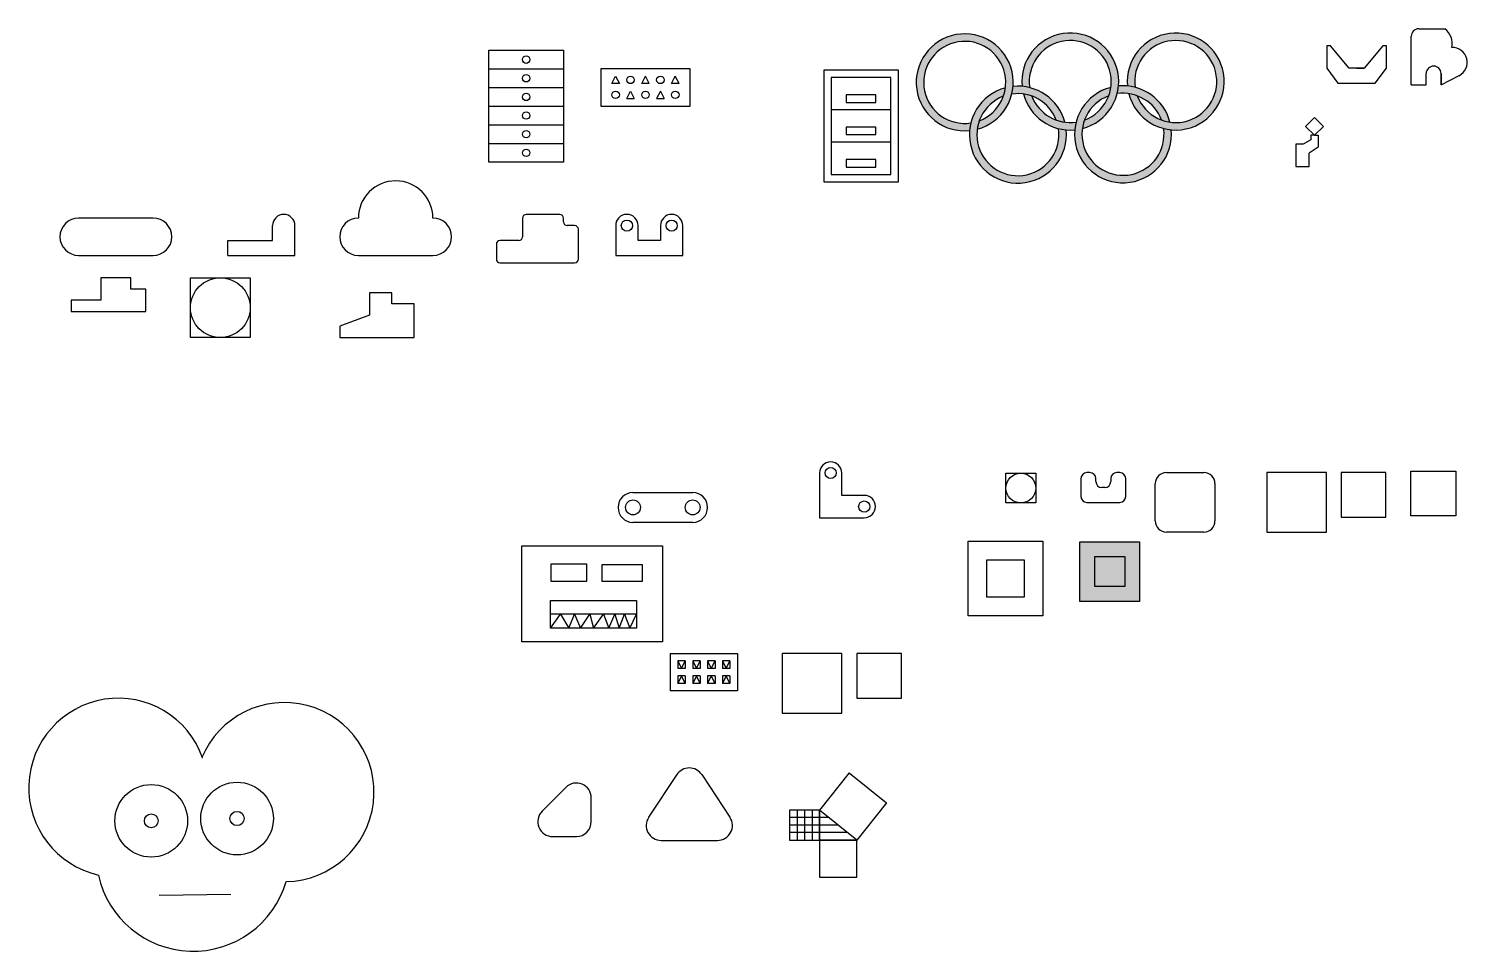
# Model space of a CAD drawing. Header units: millimetres. Extents: x 33 to 1962, y 67 to 1304.
import ezdxf

# ---------------------------------------------------------------- set-up
doc = ezdxf.new("R2010")
doc.units = ezdxf.units.MM

msp = doc.modelspace()

# ---------------------------------------------------------------- hatches: boundary and pattern name
at = {"true_color": 0x5107f7}
h = msp.add_hatch(color=180, dxfattribs=at)
h.dxf.hatch_style = 1
h.paths.add_polyline_path([(1294.4, 1167.4, -0.040186), (1296.1, 1177.7, -18.691127), (1307.5, 1180.6, 0.053501), (1304.7, 1169.2, 24.884559)])
at = {"true_color": 0x000000}
h = msp.add_hatch(color=18, dxfattribs=at)
h.dxf.hatch_style = 1
h.paths.add_polyline_path([(1448.6, 1181.6, 0.053501), (1445.7, 1170.2, 2.173847), (1364.7, 1226.7, -0.040186), (1375, 1225, -2.099905)])
h.paths.add_polyline_path([(1378, 1213.6, 0.053501), (1366.6, 1216.4, 0.365961), (1435.4, 1168.4, -0.040186), (1437.2, 1178.7, -0.350967)])
h = msp.add_hatch(color=18, dxfattribs=at)
h.dxf.hatch_style = 1
h.paths.add_polyline_path([(1364.7, 1226.7, -0.040186), (1375, 1225, -2.099905), (1448.6, 1181.6, 0.053501), (1445.7, 1170.2, 2.173847)])
at = {"true_color": 0xf91221}
h = msp.add_hatch(color=240, dxfattribs=at)
h.dxf.hatch_style = 1
h.paths.add_polyline_path([(1519.3, 1214, 0.053501), (1507.9, 1216.9, 24.884559), (1506.1, 1227.1, -0.040186), (1516.4, 1225.3, -18.691127)])
at = {"true_color": 0xeaf06c}
h = msp.add_hatch(color=61, dxfattribs=at)
h.dxf.hatch_style = 1
h.paths.add_polyline_path([(1352.6, 1226.6, -0.040186), (1350.9, 1216.3, -0.353358), (1410.6, 1181.4, 0.053501), (1422, 1178.6, 0.368375)])
h.paths.add_polyline_path([(1339.6, 1213.3, 0.053501), (1342.4, 1224.7, 2.161722), (1423.9, 1168.4, -0.040186), (1413.6, 1170.1, -2.088448)])
at = {"true_color": 0x11ee46}
h = msp.add_hatch(color=100, dxfattribs=at)
h.dxf.hatch_style = 1
h.paths.add_polyline_path([(1564.8, 1168.4, -0.040186), (1554.6, 1170.2, -2.090673), (1481, 1214, 0.053501), (1483.9, 1225.3, 2.164077)])
h.paths.add_polyline_path([(1494.1, 1227.1, -0.040186), (1492.3, 1216.9, -0.352892), (1551.7, 1181.6, 0.053501), (1563, 1178.7, 0.367904)])
h = msp.add_hatch(color=7)
h.dxf.hatch_style = 1
h.set_gradient(color1=(205, 32, 39), color2=(0, 0, 0), rotation=359, tint=1, name='INVSPHERICAL')
h.paths.add_polyline_path([(1502.4, 596.3), (1462.4, 596.3), (1462.4, 556.3), (1502.4, 556.3)], flags=0)
h.paths.add_polyline_path([(1442.4, 616.3), (1442.4, 536.3), (1522.4, 536.3), (1522.4, 616.3)])
h.paths.add_polyline_path([(1502.4, 596.3), (1502.4, 556.3), (1462.4, 556.3), (1462.4, 596.3)], flags=16)
h = msp.add_hatch(color=7)
h.dxf.hatch_style = 1
h.set_gradient(color1=(205, 32, 39), color2=(0, 0, 0), rotation=359, tint=1, name='INVSPHERICAL')
h.paths.add_polyline_path([(1462.4, 596.3), (1462.4, 556.3), (1502.4, 556.3), (1502.4, 596.3)])

# ---------------------------------------------------------------- linework, layer by layer
at = {"color": 7}
for p, q in [((1886.5, 1228.8), (1886.5, 1293.8)), ((1896.5, 1303.8), (1916.5, 1303.8)), ((1916.5, 1303.8), (1931.5, 1303.8)), ((1931.5, 1303.8), (1931.5, 1303.8)), ((650, 1275), (750, 1275)), ((650, 1250), (650, 1275)), ((750, 1275), (750, 1250)), ((1778.2, 1281), (1773.2, 1281)), ((1773.2, 1281), (1773.2, 1251)), ((1803.2, 1251), (1778.2, 1281)), ((1848.2, 1281), (1823.2, 1251)), ((1853.2, 1281), (1848.2, 1281)), ((1853.2, 1251), (1853.2, 1281)), ((650, 1250), (750, 1250)), ((650, 1225), (650, 1250)), ((750, 1250), (750, 1225)), ((799.9, 1250.3), (799.9, 1200.3)), ((919.9, 1250.3), (799.9, 1250.3)), ((814.9, 1230.3), (819.9, 1240.3)), ((819.9, 1240.3), (824.9, 1230.3)), ((854.9, 1230.3), (859.9, 1240.3)), ((864.9, 1230.3), (859.9, 1240.3)), ((894.9, 1230.3), (899.9, 1240.3)), ((904.9, 1230.3), (899.9, 1240.3)), ((919.9, 1200.3), (919.9, 1250.3)), ((1098.9, 1248.5), (1098.9, 1098.5)), ((1198.9, 1248.5), (1098.9, 1248.5)), ((1188.9, 1238.5), (1108.9, 1238.5)), ((1108.9, 1238.5), (1108.9, 1108.5)), ((1188.9, 1108.5), (1188.9, 1238.5)), ((1198.9, 1098.5), (1198.9, 1248.5)), ((1773.2, 1251), (1788.2, 1231)), ((1823.2, 1251), (1803.2, 1251)), ((1813.2, 1251), (1823.2, 1251)), ((1838.2, 1231), (1853.2, 1251)), ((1906.5, 1228.8), (1906.5, 1243.8)), ((1926.5, 1243.8), (1926.5, 1228.8)), ((1926.5, 1228.8), (1926.5, 1243.8)), ((1926.5, 1228.8), (1950.6, 1241)), ((650, 1225), (750, 1225)), ((650, 1200), (650, 1225)), ((750, 1225), (750, 1200)), ((824.9, 1230.3), (814.9, 1230.3)), ((834.9, 1210.3), (839.9, 1220.3)), ((839.9, 1220.3), (844.9, 1210.3)), ((864.9, 1230.3), (854.9, 1230.3)), ((879.9, 1220.3), (874.9, 1210.3)), ((879.9, 1220.3), (884.9, 1210.3)), ((904.9, 1230.3), (894.9, 1230.3)), ((1168.9, 1215.2), (1128.9, 1215.2)), ((1128.9, 1215.2), (1128.9, 1205.2)), ((1168.9, 1205.2), (1168.9, 1215.2)), ((1788.2, 1231), (1838.2, 1231)), ((1886.5, 1228.8), (1906.5, 1228.8)), ((1886.5, 1228.8), (1906.5, 1228.8)), ((650, 1200), (750, 1200)), ((650, 1175), (650, 1200)), ((750, 1200), (750, 1175)), ((799.9, 1200.3), (919.9, 1200.3)), ((834.9, 1210.3), (844.9, 1210.3)), ((874.9, 1210.3), (884.9, 1210.3)), ((1128.9, 1205.2), (1148.9, 1205.2)), ((1148.9, 1205.2), (1168.9, 1205.2)), ((1188.9, 1195.2), (1108.9, 1195.2)), ((1756.7, 1185), (1744.7, 1173)), ((1756.7, 1185), (1768.7, 1173)), ((650, 1175), (750, 1175)), ((650, 1150), (650, 1175)), ((750, 1175), (750, 1150)), ((1168.9, 1171.9), (1128.9, 1171.9)), ((1128.9, 1171.9), (1128.9, 1161.9)), ((1128.9, 1161.9), (1148.9, 1161.9)), ((1148.9, 1161.9), (1168.9, 1161.9)), ((1168.9, 1161.9), (1168.9, 1171.9)), ((1756.7, 1161), (1744.7, 1173)), ((1756.7, 1161), (1751.7, 1161)), ((1751.7, 1161), (1751.7, 1155)), ((1768.7, 1173), (1756.7, 1161)), ((1756.7, 1161), (1761.7, 1161)), ((1761.7, 1161), (1761.7, 1145)), ((650, 1150), (750, 1150)), ((650, 1125), (650, 1150)), ((750, 1150), (750, 1125)), ((1188.9, 1151.9), (1108.9, 1151.9)), ((1741.7, 1149), (1731.7, 1149)), ((1731.7, 1149), (1731.7, 1119)), ((1751.7, 1155), (1741.7, 1149)), ((1761.7, 1145), (1749.7, 1137)), ((750, 1125), (650, 1125)), ((1168.9, 1128.5), (1128.9, 1128.5)), ((1128.9, 1128.5), (1128.9, 1118.5)), ((1128.9, 1118.5), (1148.9, 1118.5)), ((1148.9, 1118.5), (1168.9, 1118.5)), ((1168.9, 1118.5), (1168.9, 1128.5)), ((1731.7, 1119), (1749.7, 1119)), ((1749.7, 1119), (1749.7, 1137)), ((1108.9, 1108.5), (1188.9, 1108.5)), ((1098.9, 1098.5), (1198.9, 1098.5)), ((200, 1050), (100, 1050)), ((695, 1050), (695, 1025)), ((745, 1055), (700, 1055)), ((750, 1045), (750, 1050)), ((360, 1020), (360, 1040)), ((390, 1000), (390, 1040)), ((765, 1040), (755, 1040)), ((770, 995), (770, 1035)), ((820, 1040), (820, 1020)), ((850, 1020), (850, 1040)), ((880, 1040), (880, 1020)), ((910, 1000), (910, 1040)), ((300, 1000), (300, 1020)), ((300, 1020), (360, 1020)), ((660, 1015), (660, 995)), ((690, 1020), (665, 1020)), ((820, 1020), (820, 1000)), ((880, 1020), (850, 1020)), ((100, 1000), (200, 1000)), ((300, 1000), (390, 1000)), ((475, 1000), (575, 1000)), ((665, 990), (765, 990)), ((820, 1000), (910, 1000)), ((170, 970), (130, 970)), ((130, 970), (130, 940)), ((170, 955), (170, 970)), ((190, 955), (170, 955)), ((190, 925), (190, 955)), ((520, 950), (490, 950)), ((490, 950), (490, 920)), ((520, 935), (520, 950)), ((90, 940), (90, 925)), ((130, 940), (90, 940)), ((550, 935), (520, 935)), ((550, 890), (550, 935)), ((90, 925), (190, 925)), ((490, 920), (450, 905)), ((450, 905), (450, 890)), ((450, 890), (550, 890)), ((1093.2, 708.4), (1093.2, 648.4)), ((1123.2, 678.4), (1123.2, 708.4)), ((1443.7, 700.9), (1443.7, 676.9)), ((1455.7, 708.9), (1451.7, 708.9)), ((1463.7, 696.9), (1463.7, 700.9)), ((1483.7, 700.9), (1483.7, 696.9)), ((1495.7, 708.9), (1491.7, 708.9)), ((1503.7, 676.9), (1503.7, 700.9)), ((1558.4, 709.1), (1608.4, 709.1)), ((1693, 708.9), (1693, 628.9)), ((1773, 708.9), (1693, 708.9)), ((1773, 628.9), (1773, 708.9)), ((1792.6, 709.1), (1792.6, 649.1)), ((1852.6, 709.1), (1792.6, 709.1)), ((1852.6, 649.1), (1852.6, 709.1)), ((843.2, 682.2), (923.2, 682.2)), ((1153.2, 678.4), (1123.2, 678.4)), ((1475.7, 688.9), (1471.7, 688.9)), ((1543.4, 644.1), (1543.4, 694.1)), ((1623.4, 694.1), (1623.4, 644.1)), ((1451.7, 668.9), (1495.7, 668.9)), ((923.2, 642.2), (843.2, 642.2)), ((1093.2, 648.4), (1153.2, 648.4)), ((1792.6, 649.1), (1852.6, 649.1)), ((1608.4, 629.1), (1558.4, 629.1)), ((1693, 628.9), (1773, 628.9)), ((848.1, 519), (732.8, 519)), ((732.8, 500.6), (746, 519)), ((746, 519), (757.1, 500.6)), ((757.1, 500.6), (764.7, 519)), ((764.7, 519), (772.7, 500.6)), ((772.7, 500.6), (785.2, 519)), ((785.2, 519), (790.4, 500.6)), ((790.4, 500.6), (803.6, 519)), ((803.6, 519), (810.9, 500.6)), ((810.9, 500.6), (818.9, 519)), ((818.9, 519), (824.7, 500.6)), ((824.7, 500.6), (831.7, 519)), ((831.7, 519), (838.8, 500.6)), ((838.8, 500.6), (848.1, 519))]:
    msp.add_line(p, q, dxfattribs=at)
for p, q in [((893.2, 466.4), (893.2, 416.4)), ((1043.2, 466.4), (1043.2, 386.4)), ((1123.2, 466.4), (1043.2, 466.4)), ((1123.2, 386.4), (1123.2, 466.4)), ((1143.2, 466.4), (1143.2, 406.4)), ((1203.2, 466.4), (1143.2, 466.4)), ((1203.2, 406.4), (1203.2, 466.4)), ((903.2, 456.4), (903.2, 446.4)), ((913.2, 456.4), (903.2, 456.4)), ((913.2, 446.4), (903.2, 446.4)), ((913.2, 456.4), (913.2, 446.4)), ((923.2, 456.4), (923.2, 446.4)), ((933.2, 456.4), (923.2, 456.4)), ((933.2, 446.4), (923.2, 446.4)), ((933.2, 456.4), (933.2, 446.4)), ((943.2, 456.4), (943.2, 446.4)), ((953.2, 456.4), (943.2, 456.4)), ((953.2, 446.4), (943.2, 446.4)), ((953.2, 456.4), (953.2, 446.4)), ((963.2, 456.4), (963.2, 446.4)), ((973.2, 456.4), (963.2, 456.4)), ((973.2, 446.4), (963.2, 446.4)), ((973.2, 456.4), (973.2, 446.4)), ((903.2, 436.4), (903.2, 426.4)), ((913.2, 436.4), (903.2, 436.4)), ((913.2, 426.4), (903.2, 426.4)), ((913.2, 436.4), (913.2, 426.4)), ((933.2, 436.4), (923.2, 436.4)), ((923.2, 436.4), (923.2, 426.4)), ((933.2, 426.4), (923.2, 426.4)), ((933.2, 436.4), (933.2, 426.4)), ((943.2, 436.4), (943.2, 426.4)), ((953.2, 436.4), (943.2, 436.4)), ((953.2, 426.4), (943.2, 426.4)), ((953.2, 436.4), (953.2, 426.4)), ((973.2, 436.4), (963.2, 436.4)), ((963.2, 436.4), (963.2, 426.4)), ((973.2, 426.4), (963.2, 426.4)), ((973.2, 436.4), (973.2, 426.4)), ((1143.2, 406.4), (1203.2, 406.4)), ((1043.2, 386.4), (1123.2, 386.4)), ((902, 304.1), (864.2, 246.9)), ((935.4, 304.1), (973.2, 246.9)), ((1133.2, 306.4), (1093.2, 256.4)), ((1133.2, 306.4), (1183.2, 266.4)), ((753.1, 286.9), (721.4, 255.2)), ((787.3, 241.1), (787.3, 272.8)), ((1143.2, 216.4), (1093.2, 256.4)), ((1093.2, 256.4), (1093.2, 216.4)), ((1183.2, 266.4), (1143.2, 216.4)), ((735.6, 221.1), (767.3, 221.1)), ((880.9, 215.9), (956.5, 215.9)), ((1093.2, 216.4), (1143.2, 216.4)), ((208.1, 142.4), (304, 143.9))]:
    msp.add_line(p, q)
at = {"color": 152, "true_color": 0x2776bb}
for p, q in [((893.2, 466.4), (983.2, 466.4)), ((893.2, 466.4), (893.2, 416.4)), ((983.2, 466.4), (983.2, 416.4)), ((983.2, 416.4), (893.2, 416.4)), ((1093.2, 256.4), (1053.2, 256.4)), ((1053.2, 256.4), (1053.2, 226.4)), ((1063.2, 256.4), (1063.2, 226.4)), ((1073.2, 256.4), (1073.2, 226.4)), ((1083.2, 256.4), (1083.2, 226.4)), ((1093.2, 216.4), (1093.2, 256.4)), ((1093.2, 246.4), (1053.2, 246.4)), ((1093.2, 236.4), (1053.2, 236.4)), ((1105.7, 246.4), (1093.2, 246.4)), ((1118.2, 236.4), (1093.2, 236.4)), ((1053.2, 226.4), (1053.2, 216.4)), ((1093.2, 226.4), (1053.2, 226.4)), ((1053.2, 216.4), (1093.2, 216.4)), ((1063.2, 226.4), (1063.2, 216.4)), ((1073.2, 226.4), (1073.2, 216.4)), ((1083.2, 226.4), (1083.2, 216.4)), ((1130.7, 226.4), (1093.2, 226.4)), ((1093.2, 216.4), (1093.2, 166.4)), ((1143.2, 216.4), (1093.2, 216.4)), ((1143.2, 166.4), (1143.2, 216.4)), ((1093.2, 166.4), (1143.2, 166.4))]:
    msp.add_line(p, q, dxfattribs=at)
at = {"color": 240, "true_color": 0xed1f24}
for p, q in [((903.2, 456.4), (908.2, 446.4)), ((908.2, 446.4), (913.2, 456.4)), ((923.2, 456.4), (928.2, 446.4)), ((928.2, 446.4), (933.2, 456.4)), ((943.2, 456.4), (948.2, 446.4)), ((948.2, 446.4), (953.2, 456.4)), ((963.2, 456.4), (968.2, 446.4)), ((968.2, 446.4), (973.2, 456.4)), ((908.2, 436.4), (903.2, 426.4)), ((913.2, 426.4), (908.2, 436.4)), ((928.2, 436.4), (923.2, 426.4)), ((933.2, 426.4), (928.2, 436.4)), ((948.2, 436.4), (943.2, 426.4)), ((953.2, 426.4), (948.2, 436.4)), ((968.2, 436.4), (963.2, 426.4)), ((973.2, 426.4), (968.2, 436.4))]:
    msp.add_line(p, q, dxfattribs=at)
at = {"color": 7}
for points in [[(250, 970), (330, 970), (330, 890), (250, 890)], [(1343.1, 708.2), (1383.1, 708.2), (1383.1, 668.2), (1343.1, 668.2)], [(1886.1, 710.8), (1946.1, 710.8), (1946.1, 650.8), (1886.1, 650.8)], [(694.2, 610.6), (882.6, 610.6), (882.6, 482), (694.2, 482)], [(1292.7, 616.8), (1392.7, 616.8), (1392.7, 516.8), (1292.7, 516.8)], [(1442.4, 616.3), (1522.4, 616.3), (1522.4, 536.3), (1442.4, 536.3)], [(733.7, 586.8), (780.8, 586.8), (780.8, 563), (733.7, 563)], [(801.9, 585.6), (855.7, 585.6), (855.7, 563), (801.9, 563)], [(1317.7, 591.8), (1367.7, 591.8), (1367.7, 541.8), (1317.7, 541.8)], [(1462.4, 596.3), (1502.4, 596.3), (1502.4, 556.3), (1462.4, 556.3)], [(732.8, 537.3), (848.1, 537.3), (848.1, 500.6), (732.8, 500.6)]]:
    msp.add_lwpolyline(points, close=True, dxfattribs=at)
for centre, radius in [((700, 1262.5), 5), ((700, 1237.5), 5), ((839.9, 1235.3), 5), ((879.9, 1235.3), 5), ((700, 1212.5), 5), ((819.9, 1215.3), 5), ((859.9, 1215.3), 5), ((899.9, 1215.3), 5), ((700, 1187.5), 5), ((700, 1162.5), 5), ((700, 1137.5), 5), ((835, 1040), 7.5), ((895, 1040), 7.5), ((290, 930), 40), ((1108.2, 708.4), 7.5), ((1363.1, 688.2), 20), ((843.2, 662.2), 10), ((923.2, 662.2), 10), ((1153.2, 663.4), 7.5)]:
    msp.add_circle(centre, radius, dxfattribs=at)
for centre, radius in [((197.4, 242.1), 48.7), ((312.4, 245.2), 48.7), ((197.4, 242.1), 9.2), ((312.4, 245.2), 9.55)]:
    msp.add_circle(centre, radius)
for centre, radius, start, end in [((1287.9, 1232), 65, 284.9773, 275.7724), ((1429.4, 1233.1), 65, 284.4898, 185.6774), ((1570.8, 1233.1), 65, 194.4898, 185.2849), ((1896.5, 1293.8), 10, 90, 180), ((1916.5, 1283.8), 25, 348.448, 53.1301), ((1287.9, 1232), 55, 290.8676, 278.6177), ((1429.4, 1233.1), 55, 290.38, 188.5226), ((1570.8, 1233.1), 55, 200.38, 188.1301), ((1941.5, 1258.8), 20, 296.8307, 91.4509), ((1916.5, 1243.8), 10, 0, 180), ((1359.2, 1161.9), 65, 104.9773, 5.6774), ((1359.2, 1161.9), 55, 20.7725, 98.6177), ((1359.2, 1161.9), 65, 14.8823, 95.7724), ((1429.4, 1233.1), 65, 194.8823, 275.2849), ((1500.1, 1162.4), 65, 104.4898, 5.2849), ((1500.1, 1162.4), 55, 20.38, 98.1301), ((1500.1, 1162.4), 65, 14.4898, 95.2849), ((1359.2, 1161.9), 55, 110.8676, 8.5226), ((1429.4, 1233.1), 55, 200.7725, 278.1301), ((1500.1, 1162.4), 55, 110.38, 8.1301), ((525, 1050), 50, 0, 180), ((100, 1025), 25, 90, 270), ((200, 1025), 25, 270, 90), ((375, 1040), 15, 0, 180), ((475, 1025), 25, 90, 270), ((575, 1025), 25, 270, 90), ((700, 1050), 5, 90, 180), ((745, 1050), 5, 0, 90), ((755, 1045), 5, 180, 270), ((835, 1040), 15, 0, 180), ((895, 1040), 15, 0, 180), ((690, 1025), 5, 270, 0), ((765, 1035), 5, 0, 90), ((665, 1015), 5, 90, 180), ((665, 995), 5, 180, 270), ((765, 995), 5, 270, 0), ((1108.2, 708.4), 15, 0, 180), ((1451.7, 700.9), 8, 90, 180), ((1455.7, 700.9), 8, 0, 90), ((1471.7, 696.9), 8, 180, 270), ((1475.7, 696.9), 8, 270, 0), ((1491.7, 700.9), 8, 90, 180), ((1495.7, 700.9), 8, 0, 90), ((1558.4, 694.1), 15, 90, 180), ((1608.4, 694.1), 15, 0, 90), ((843.2, 662.2), 20, 90, 270), ((923.2, 662.2), 20, 270, 90), ((1153.2, 663.4), 15, 270, 90), ((1451.7, 676.9), 8, 180, 270), ((1495.7, 676.9), 8, 270, 0), ((1558.4, 644.1), 15, 180, 270), ((1608.4, 644.1), 15, 270, 0)]:
    msp.add_arc(centre, radius, start, end, dxfattribs=at)
for centre, radius, start, end in [((153.2, 286.4), 120, 19.6057, 257.19), ((376, 280.7), 120, 271.0825, 157.3842), ((253.6, 197.3), 130, 84.4035, 84.8421), ((918.7, 293), 20, 33.4726, 146.5274), ((767.3, 272.8), 20, 0, 135), ((735.6, 241.1), 20, 135, 270), ((767.3, 241.1), 20, 270, 0), ((880.9, 235.9), 20, 146.5274, 270), ((880.9, 235.9), 20, 146.5274, 270), ((956.5, 235.9), 20, 270, 33.4726), ((253.6, 197.3), 130, 192.3922, 343.6245)]:
    msp.add_arc(centre, radius, start, end)

doc.saveas('drawing.dxf')
